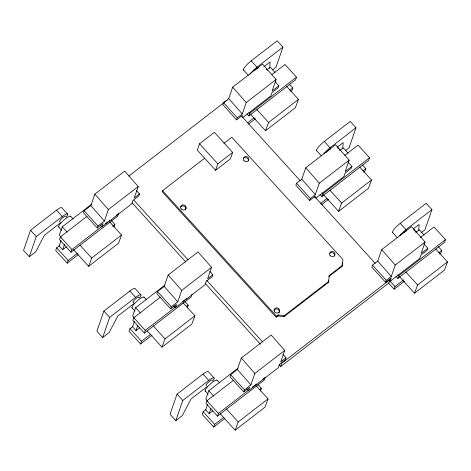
<?xml version="1.0" encoding="UTF-8"?>
<svg xmlns="http://www.w3.org/2000/svg" width="471" height="471" viewBox="0 0 471 471"><rect width="100%" height="100%" fill="white"/><g stroke="black" fill="none" stroke-linecap="round" stroke-linejoin="round"><path stroke-width="0.71" d="M269.712 68.177L270.089 61.972L263.801 66.829M342.764 148.807L343.147 142.601L337.424 147.017M418.713 230.672L419.09 224.467L413.373 228.882M204.632 158.221L162.589 190.673L162.224 191.732L276.177 317.26L277.825 315.988L284.042 316.659L328.552 282.294L328.693 280.133M328.552 282.294L329.294 275.47L342.482 265.291L342.859 259.527L231.832 137.22L223.966 143.29M329.294 275.47L328.929 276.53L342.117 266.345L342.352 262.747M67.659 214.175L61.907 207.841A8.749 1.825 -42.2 0 0 56.496 210.19L30.538 230.231L23.55 250.413L29.302 256.748L35.79 251.738L44.474 235.176L59.923 223.248A8.749 1.825 -42.2 0 0 60.777 222.565M29.302 256.748L36.291 236.566L62.249 216.525A8.749 1.825 -42.2 0 1 66.123 217.231M59.523 245.574L56.638 247.799L55.702 250.49L67.206 263.159L78.168 254.699M86.964 216.389L60.429 236.878L59.493 239.568L70.997 252.244L117.732 216.16L118.663 213.469M61.053 240.569L59.187 245.95L62.637 249.754L66.399 246.845M62.637 249.754L64.503 244.372M136.531 190.649L139.493 193.905L134.253 197.95L138.215 186.516L124.674 171.108L94.812 194.158L90.856 205.597L84.15 210.773L83.449 212.792L97.256 227.993L103.09 223.49L101.924 226.857L100.47 225.203M67.206 263.159L68.136 260.469L77.368 253.345M70.997 252.244L71.928 249.553L101.93 226.386M97.256 227.993L97.95 225.98L104.397 220.999L108.359 209.566L138.215 186.516M113.941 227.081L114.871 224.39L111.515 220.693M139.493 193.905L138.792 195.924L132.946 200.44L131.78 203.802L101.924 226.857M141.006 295.011L135.254 288.676A8.749 1.825 -42.2 0 0 129.849 291.025L103.885 311.066L96.902 331.248L102.649 337.583L109.142 332.573L117.827 316.012L133.269 304.083A8.749 1.825 -42.2 0 0 134.129 303.401M102.649 337.583L109.637 317.407L135.601 297.36A8.749 1.825 -42.2 0 1 139.475 298.066M132.869 326.409L129.984 328.634L129.054 331.325L140.558 343.995L152.098 335.087M160.317 297.225L133.776 317.713L132.846 320.404L144.35 333.079L191.079 296.995L192.009 294.304M134.4 321.405L132.539 326.786L135.989 330.589L139.752 327.681M199.545 143.767L197.325 150.172L215.588 170.29L230.425 158.833L232.645 152.427L214.382 132.31L199.545 143.767L217.808 163.884L215.588 170.29M135.989 330.589L137.85 325.208M209.883 271.484L212.839 274.746L207.605 278.785L211.567 267.351L198.02 251.944L168.165 274.993L164.202 286.433L157.497 291.608L156.802 293.627L170.602 308.829L176.437 304.325L175.271 307.693L173.823 306.038M275.394 81.966L278.844 85.763L272.138 90.944L276.094 79.511L262.553 64.103L232.698 87.153L228.735 98.586L223.501 102.631L222.801 104.644L236.607 119.852L242.194 115.536L241.729 116.885M140.558 343.995L141.488 341.304L150.72 334.18M144.35 333.079L145.28 330.389L176.437 306.333M170.602 308.829L171.303 306.815L177.75 301.834L181.706 290.401L211.567 267.351M236.607 119.852L237.302 117.832L242.282 113.994L246.239 102.56L276.094 79.511M246.928 113.805L248.847 115.913L249.777 113.223L296.506 77.144L285.008 64.474L271.738 74.718M187.287 307.916L188.217 305.226L184.862 301.528M243.854 70.22A8.749 1.825 -42.2 0 1 251.22 60.836L277.183 40.789L282.936 47.124L275.947 67.306L272.703 69.808M212.839 274.746L212.144 276.76L206.292 281.275L205.126 284.637L175.271 307.693M278.844 85.763L278.143 87.783L272.05 92.487L270.884 95.849L242.753 117.573M214.158 378.072L208.406 371.737A8.749 1.825 -42.2 0 0 203.001 374.086L177.037 394.127L170.049 414.303L175.801 420.644L182.295 415.628L190.973 399.072L206.422 387.144A8.749 1.825 -42.2 0 0 207.281 386.461M175.801 420.644L182.789 400.462L208.753 380.421A8.749 1.825 -42.2 0 1 212.627 381.121M289.418 84.274L292.774 87.971L291.837 90.662L290.684 91.551M296.506 77.144L295.576 79.834L248.847 115.913M206.021 409.464L203.136 411.695L202.206 414.386L213.704 427.056L224.667 418.589M233.469 380.285L206.928 400.774L205.998 403.464L217.496 416.134L264.231 380.056L265.161 377.365M207.552 404.465L205.692 409.847L209.142 413.644L212.904 410.741M209.142 413.644L211.002 408.263M347.951 162.053L351.896 166.393L345.19 171.574L349.146 160.14L335.605 144.732L305.75 167.782L301.787 179.215L296.553 183.26L295.853 185.28L309.659 200.481L315.246 196.166L314.781 197.514M283.036 354.545L285.991 357.801L280.757 361.846L284.714 350.412L271.172 335.005L241.317 358.054L237.355 369.488L230.649 374.669L229.948 376.682L243.754 391.89L249.589 387.386L248.423 390.747L246.975 389.099M213.704 427.056L214.641 424.365L223.872 417.235M217.496 416.134L218.432 413.444L248.429 390.282M309.659 200.481L310.36 198.468L315.334 194.623L319.291 183.19L349.146 160.14M243.754 391.89L244.455 389.87L250.902 384.895L254.858 373.462L284.714 350.412M276.177 317.26L276.542 316.2L278.19 314.928L284.407 315.599L328.923 281.234M277.825 315.988L278.19 314.928M319.98 194.435L321.899 196.548L322.829 193.858L369.564 157.773L358.06 145.103L344.79 155.348M284.042 316.659L284.407 315.599M260.439 390.977L261.37 388.287L258.014 384.589M316.906 150.85A8.749 1.825 -42.2 0 1 324.278 141.465L350.236 121.418L355.988 127.753L348.999 147.935L345.214 150.855M280.669 366.52L281.835 363.159L390.017 279.633L388.852 282.994L280.669 366.52L279.185 364.89M351.896 166.393L351.195 168.412L345.102 173.116L343.942 176.478L315.805 198.203M285.991 357.801L285.296 359.82L279.444 364.336L278.279 367.698L248.423 390.747M362.47 164.903L365.826 168.6L364.895 171.291L363.742 172.18M369.564 157.773L368.628 160.464L321.899 196.548M342.117 266.345L342.482 265.291M423.9 243.919L427.845 248.258L421.139 253.439L425.095 242.006L411.554 226.598L381.698 249.648L377.736 261.081L372.502 265.126L371.802 267.145L385.608 282.347L391.195 278.031L390.029 281.399L389.064 280.298M385.608 282.347L386.302 280.333L391.283 276.489L395.24 265.055L425.095 242.006M388.357 282.9L394.109 289.235L395.039 286.545L403.694 279.862M395.928 276.3L397.848 278.414L398.778 275.723L445.507 239.639L434.009 226.969L420.161 237.661M392.855 232.715A8.749 1.825 -42.2 0 1 400.22 223.331L426.184 203.284L431.936 209.619L424.948 229.801L421.162 232.721M427.845 248.258L427.144 250.278L421.05 254.982L419.885 258.344L390.029 281.399M438.419 246.769L441.774 250.466L440.838 253.157L439.684 254.046M445.507 239.639L444.577 242.33L397.848 278.414M91.609 204.231L62.325 226.839L59.269 235.111L61.189 237.219M73.488 249.618L88.642 266.315L91.698 258.043L121.553 234.994L109.82 222.071M121.553 234.994L118.498 243.266L88.642 266.315M164.956 285.067L135.677 307.675L132.622 315.947L134.058 317.531M147.323 330.995L161.989 347.151L165.044 338.879L194.9 315.829L183.166 302.906M194.9 315.829L191.85 324.101L161.989 347.151M250.384 114.029L265.538 130.726L268.594 122.454L298.449 99.399L286.715 86.476M298.449 99.399L295.394 107.671L265.538 130.726M238.108 368.128L208.824 390.736L205.774 399.002L207.687 401.115M219.986 413.514L235.141 430.211L238.196 421.939L268.052 398.89L256.318 385.961M268.052 398.89L264.996 407.162L235.141 430.211M323.436 194.658L338.59 211.355L341.646 203.083L371.501 180.034L359.767 167.105M371.501 180.034L368.446 188.306L338.59 211.355M399.384 276.524L414.539 293.221L417.594 284.949L447.45 261.9L435.716 248.971M447.45 261.9L444.394 270.171L414.539 293.221M250.107 74.094A8.749 1.825 -42.2 0 1 256.972 67.17L282.936 47.124M128.836 176.095L227.134 100.205M266.857 69.908L270.307 67.247L275.099 72.528M105.392 223.719L107.7 221.935M108.854 221.046L110.008 220.151M116.355 215.253L118.086 213.916M112.563 226.174L114.871 224.39M247.77 122.713L254.116 117.815M289.889 90.196L292.774 87.971M248.57 124.067L255.494 118.721M217.808 163.884L232.645 152.427M323.824 153.823A8.749 1.825 -42.2 0 1 330.03 147.8L355.988 127.753M339.915 150.537L343.359 147.882L348.151 153.157M182.777 301.434L186.816 298.314M186.487 306.562L188.217 305.226M320.245 203.79L327.168 198.444M362.941 170.826L365.826 168.6M321.622 204.697L328.546 199.351M399.773 235.688A8.749 1.825 -42.2 0 1 405.973 229.665L431.936 209.619M415.858 232.403L419.308 229.748L424.1 235.023M252.468 387.168L256.507 384.048M262.853 379.149L264.584 377.813M259.639 389.623L261.37 388.287M438.89 252.691L441.774 250.466M394.109 289.235L404.495 281.216M413.668 229.53L416.064 232.168M266.58 69.149L267.54 70.203M337.242 147.135L340.115 150.308M400.22 223.331L405.973 229.665M251.22 60.836L256.972 67.17M324.278 141.465L330.03 147.8M392.49 232.403L397.283 237.684M243.489 69.908L248.282 75.189M316.541 150.537L321.334 155.819M405.861 272.02L417.594 284.949M256.86 109.525L268.594 122.454M329.912 190.154L341.646 203.083M397.818 274.664L398.778 275.723M248.818 112.169L249.777 113.223M321.87 192.798L322.829 193.858M241.446 115.972L300.186 180.676M314.498 196.442L375.21 263.324M389.77 280.74L395.039 286.545M372.502 265.126L386.302 280.333M223.501 102.631L237.302 117.832M296.553 183.26L310.36 198.468M162.589 190.673L276.542 316.2M133.758 200.04L188.053 259.851M206.81 280.51L262.582 341.952M132.098 202.86L185.898 262.123M205.15 283.33L260.434 344.23M84.15 210.773L97.95 225.98M157.497 291.608L171.303 306.815M230.649 374.669L244.455 389.87M70.644 216.289L73.111 219.009M143.996 297.13L146.463 299.844M217.149 380.185L219.61 382.899M56.496 210.19L62.249 216.525M129.849 291.025L135.601 297.36M203.001 374.086L208.753 380.421M79.964 245.12L91.698 258.043M153.31 325.956L165.044 338.879M62.325 226.839L67.117 232.121M135.677 307.675L140.47 312.956M226.463 409.016L238.196 421.939M208.824 390.736L213.622 396.011M58.628 226.975L61.583 230.231M131.974 307.81L134.936 311.072M205.126 390.871L208.088 394.127M60.429 236.878L71.928 249.553M133.776 317.713L145.28 330.389M206.928 400.774L218.432 413.444M56.638 247.799L68.136 260.469M129.984 328.634L141.488 341.304M203.136 411.695L214.641 424.365M30.538 230.231L36.291 236.566M103.885 311.066L109.637 317.407M177.037 394.127L182.789 400.462M381.698 249.648L395.24 265.055M305.75 167.782L319.291 183.19M232.698 87.153L246.239 102.56M377.736 261.081L391.283 276.489M301.787 179.215L315.334 194.623M228.735 98.586L242.282 113.994M241.317 358.054L254.858 373.462M168.165 274.993L181.706 290.401M94.812 194.158L108.359 209.566M237.355 369.488L250.902 384.895M164.202 286.433L177.75 301.834M90.856 205.597L104.397 220.999M403.777 232.792A4.027 0.842 -42.2 0 1 406.685 230.672M326.45 152.363A4.027 0.842 -42.2 0 1 327.092 151.65M327.834 150.932A4.027 0.842 -42.2 0 1 330.742 148.807M254.776 70.297A4.027 0.842 -42.2 0 1 257.684 68.177M258.155 68.018A4.027 0.842 -42.2 0 1 258.438 68.054M205.55 391.077A8.048 1.684 -42.2 0 1 210.307 384.012A8.048 1.684 -42.2 0 1 217.155 380.762M206.422 385.561A4.027 0.842 -42.2 0 1 208.37 382.311A4.027 0.842 -42.2 0 1 212.115 380.28M132.398 308.022A8.048 1.684 -42.2 0 1 137.155 300.957A8.048 1.684 -42.2 0 1 144.008 297.701M133.735 302.347A4.027 0.842 -42.2 0 1 135.218 299.25A4.027 0.842 -42.2 0 1 138.845 297.613M59.046 227.187A8.048 1.684 -42.2 0 1 63.809 220.122A8.048 1.684 -42.2 0 1 70.656 216.866M59.917 221.664A4.027 0.842 -42.2 0 1 61.872 218.414A4.027 0.842 -42.2 0 1 65.616 216.389M243.383 158.592A2.802 2.555 19.1 0 1 248.329 161.088M329.576 253.539A2.802 2.555 19.1 0 1 334.522 256.036M273.916 310.542A2.802 2.555 19.1 0 1 277.766 309.235A2.802 2.555 19.1 0 1 278.867 313.038M180.74 206.957A2.802 2.555 19.1 0 1 184.585 206.428A2.802 2.555 19.1 0 1 185.368 210.042M243.99 160.676A2.802 2.555 19.1 0 0 248.7 160.028A2.802 2.555 19.1 0 0 245.509 156.519A2.802 2.555 19.1 0 0 243.99 160.676M330.183 255.629A2.802 2.555 19.1 0 0 334.893 254.976A2.802 2.555 19.1 0 0 331.702 251.467A2.802 2.555 19.1 0 0 330.183 255.629M274.84 312.038A2.802 2.555 19.1 0 0 279.55 311.39A2.802 2.555 19.1 0 0 276.359 307.881A2.802 2.555 19.1 0 0 274.84 312.038M181.341 209.047A2.802 2.555 19.1 0 0 186.051 208.394A2.802 2.555 19.1 0 0 182.866 204.885A2.802 2.555 19.1 0 0 181.341 209.047"/></g></svg>
